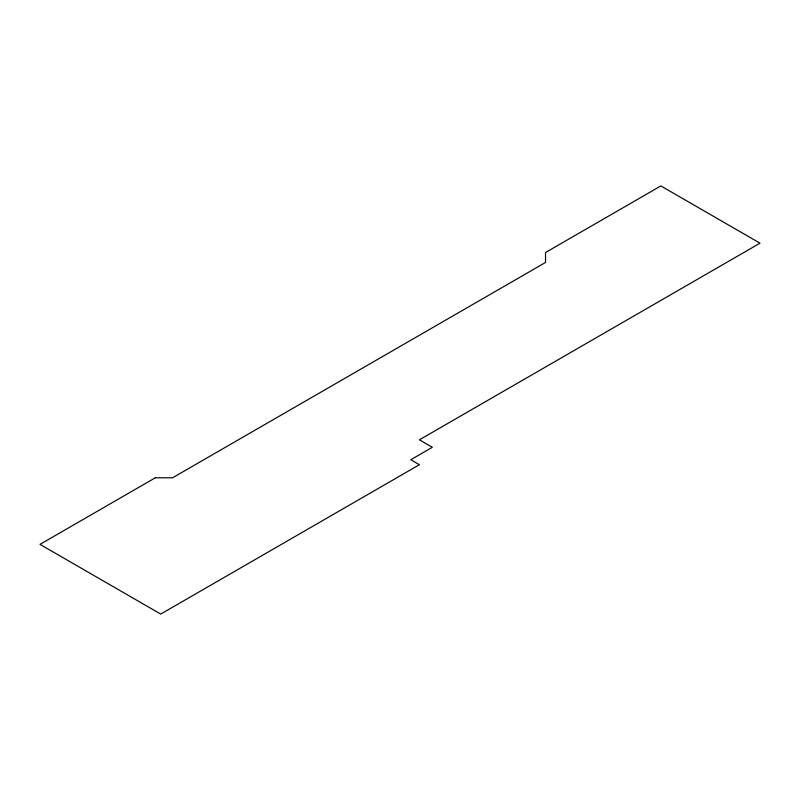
<?xml version="1.0" encoding="UTF-8"?>
<svg xmlns="http://www.w3.org/2000/svg" width="800" height="800" viewBox="0 0 800 800"><rect width="100%" height="100%" fill="white"/><g stroke="black" fill="none" stroke-linecap="round" stroke-linejoin="round"><path stroke-width="1.2" d="M155.32 477.79L40 544.37L160.72 614.07L419.4 464.72L410.78 459.74L432.34 447.29L419.4 439.83L760 243.18L660.84 185.93L545.52 252.51L545.52 262.47L172.56 477.79L155.32 477.79"/></g></svg>
